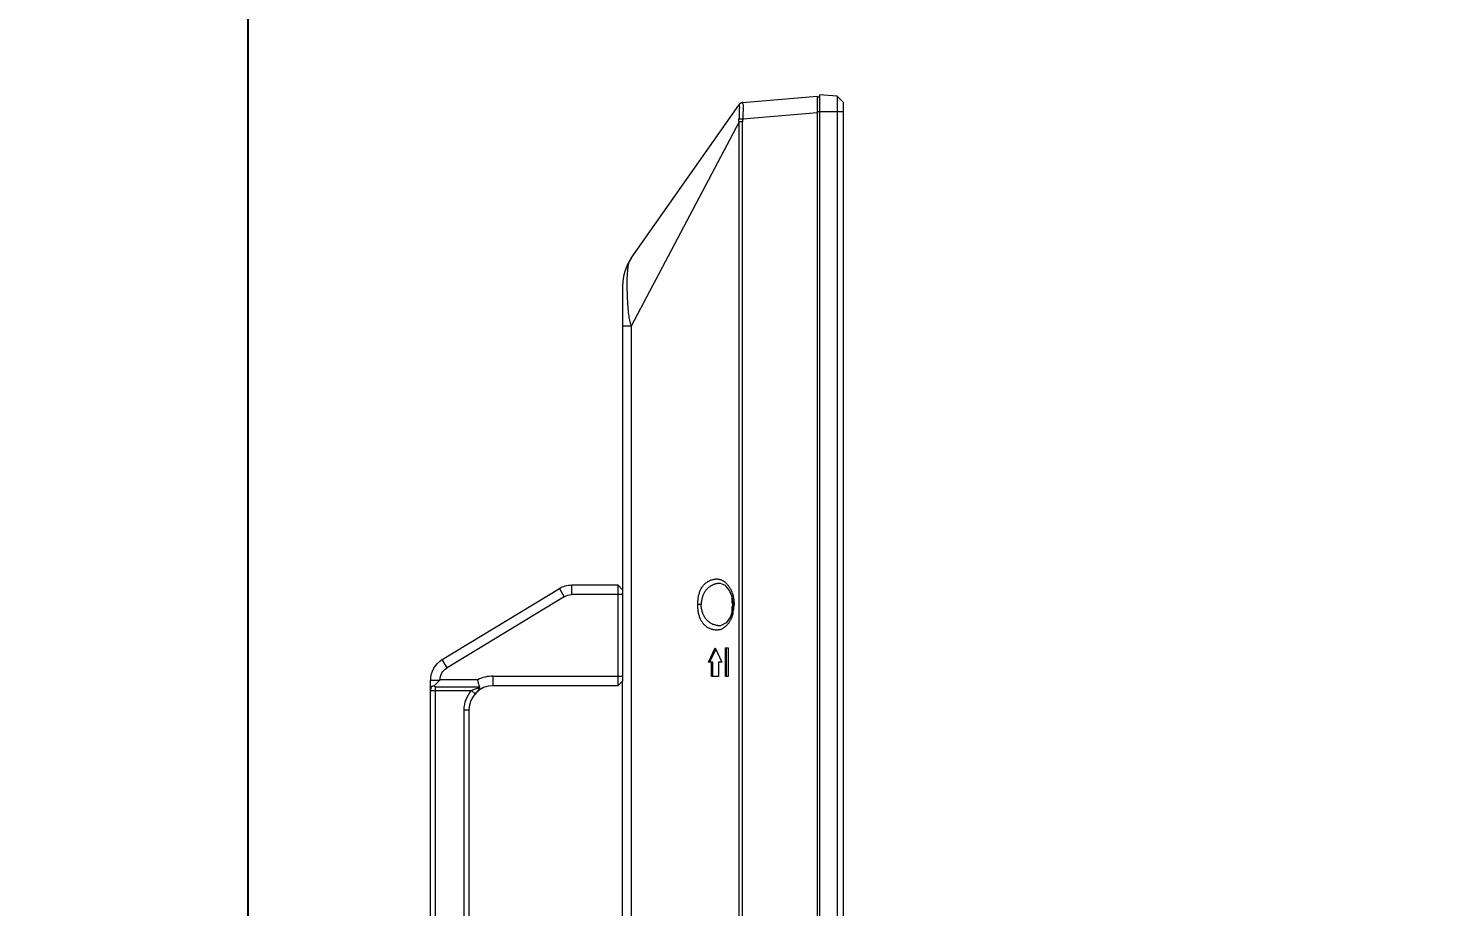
# Model space of a CAD drawing. Extents: x -382 to 1420, y -377 to 265.
# Drawn here: x 394.66 to 406.22, y 14.42 to 21.62 of the extents above; entities that cross this region are included whole.
import ezdxf
from ezdxf import colors
from ezdxf.entities.mleader import LeaderData, LeaderLine
from ezdxf.math import Vec2, Vec3

# ---------------------------------------------------------------- set-up
doc = ezdxf.new("R2010")
doc.units = 0
doc.header["$MEASUREMENT"] = 0
doc.layers.get('DEFPOINTS').update_dxf_attribs({"color": 255, "linetype": 'CONTINUOUS'})
for name, color, linetype in [('AV-Detl-Obje', 84, 'CONTINUOUS'), ('AV-Elev-Dims', 14, 'CONTINUOUS'), ('AV-Elev-Wall', 160, 'CONTINUOUS')]:
    doc.layers.add(name, color=color, linetype=linetype)
doc.styles.get("Standard").update_dxf_attribs({"font": 'arial.ttf'})
doc.dimstyles.new('ARCH-24TO1', dxfattribs={"dimscale": 24, "dimtxt": 0.08, "dimasz": 0.09375, "dimexe": 0.09375, "dimexo": 0.09375, "dimgap": 0.0625, "dimtad": 0, "dimtih": 1, "dimtoh": 1, "dimdec": 3, "dimzin": 3, "dimdsep": 46, "dimlunit": 4, "dimtxsty": 'Standard', "dimcen": -0.0625, "dimclrd": 256, "dimclre": 256, "dimadec": 0, "dimazin": 0, "dimtfac": 1, "dimtdec": 3, "dimtmove": 0, "dimatfit": 3, "dimfxl": 1, "dimtfill": 1, "dimfrac": 1, "dimtolj": 1, "dimtzin": 0, "dimarcsym": 0})

# ---------------------------------------------------------------- blocks, each defined once
blk = doc.blocks.new('*D151')
at = {"layer": 'AV-Elev-Dims', "lineweight": -2, "transparency": 16777216}
for p, q in [((396.463, 22.876), (396.463, 28.149)), ((401.344, 23.191), (401.344, 28.149)), ((394.213, 25.899), (391.963, 25.899)), ((401.344, 25.899), (396.463, 25.899)), ((403.594, 25.899), (405.844, 25.899))]:
    blk.add_line(p, q, dxfattribs=at)
at = {"layer": 'AV-Elev-Dims', "transparency": 16777216}
for points in [[(394.213, 26.274), (394.213, 25.524), (396.463, 25.899)], [(403.594, 26.274), (403.594, 25.524), (401.344, 25.899)]]:
    blk.add_solid(points, dxfattribs=at)
at = {"layer": 'DEFPOINTS', "color": 0, "transparency": 16777216}
for p in [(396.463, 25.899), (401.344, 20.941), (396.463, 20.626)]:
    blk.add_point(p, dxfattribs=at)
at = {"layer": 'AV-Elev-Dims', "color": 0, "transparency": 16777216, "insert": (387.683, 25.899), "char_height": 1.92, "attachment_point": 5, "bg_fill": 3, "box_fill_scale": 1.25, "bg_fill_color": 256, "bg_fill_true_color": 13158600, "bg_fill_transparency": 0}
blk.add_mtext('\\A1;4{\\H1x;\\S7#8;}"', dxfattribs=at)
blk = doc.blocks.new('A$C90a6f177')
at = {"layer": 'AV-Detl-Obje', "lineweight": 0}
for points in [[(0, 0.336), (0, 33.036), (0.052, 33.088)], [(0.052, 33.088), (0.052, 0.284), (0, 0.336)], [(0.197, 33.1), (0.197, 0.272), (0.052, 0.284)], [(0.052, 33.088), (0.197, 33.1)], [(0.217, 33.081), (0.217, 0.291), (0.197, 0.291)], [(0.197, 33.081), (0.217, 33.081)], [(0.825, 33.025), (0.825, 33.026), (0.825, 33.026), (0.825, 33.027), (0.825, 33.028), (0.825, 33.029), (0.825, 33.03), (0.826, 33.031), (0.826, 33.033), (0.826, 33.034), (0.826, 33.034), (0.826, 33.035), (0.827, 33.035), (0.827, 33.035), (0.828, 33.035), (0.217, 33.088), (0.217, 0.283)], [(0.217, 32.963), (0, 32.963)], [(0.217, 32.951), (0.827, 32.898)], [(0.825, 33.025), (0.824, 33.015), (0.824, 33.004), (0.824, 32.993), (0.824, 32.98), (0.824, 32.967), (0.825, 32.954), (0.825, 32.942), (0.825, 32.938), (0.826, 32.925), (0.826, 32.912), (0.826, 32.91), (0.827, 32.898), (0.827, 32.898), (0.827, 32.895), (0.827, 32.893), (0.828, 32.891), (0.828, 32.889), (0.828, 32.887), (0.828, 32.885), (0.828, 32.883), (0.828, 32.88), (0.828, 32.878), (0.828, 32.876)], [(0.837, 32.899), (0.839, 32.899), (0.841, 32.899), (0.843, 32.9), (0.845, 32.9), (0.847, 32.9), (0.849, 32.9), (0.849, 32.9), (0.852, 32.901), (0.854, 32.901), (0.856, 32.901), (0.858, 32.901)], [(0.857, 0.421), (0.857, 32.876), (0.858, 32.885), (0.858, 32.893), (0.858, 32.901)], [(0.913, 28.981), (0.934, 29.033), (0.968, 29.073)], [(0.968, 29.073), (1.008, 29.09)], [(1.009, 29.09), (1.013, 29.09), (1.018, 29.09), (1.022, 29.09), (1.027, 29.09), (1.032, 29.089), (1.037, 29.089), (1.041, 29.088), (1.046, 29.087), (1.051, 29.086), (1.056, 29.084), (1.061, 29.083), (1.066, 29.081), (1.071, 29.079), (1.075, 29.077), (1.08, 29.074), (1.085, 29.072), (1.088, 29.07), (1.093, 29.067), (1.097, 29.064), (1.102, 29.061), (1.106, 29.058), (1.11, 29.054), (1.114, 29.051), (1.117, 29.047), (1.121, 29.044), (1.124, 29.04), (1.128, 29.035), (1.131, 29.031), (1.134, 29.027), (1.137, 29.022), (1.14, 29.018), (1.143, 29.013), (1.145, 29.008), (1.148, 29.003), (1.15, 28.997), (1.153, 28.992), (1.155, 28.986), (1.157, 28.981), (1.159, 28.975), (1.16, 28.969), (1.162, 28.963), (1.163, 28.957), (1.164, 28.951), (1.165, 28.945), (1.166, 28.938), (1.166, 28.932), (1.166, 28.926), (1.167, 28.92), (1.167, 28.917)], [(1.85, 29.078), (1.811, 29.038)], [(1.811, 29.038), (1.811, 28.29)], [(0.905, 28.925), (0.913, 28.981)], [(0.909, 28.929), (0.909, 28.929), (0.909, 28.928), (0.909, 28.927), (0.909, 28.926), (0.909, 28.925), (0.909, 28.924), (0.908, 28.923), (0.908, 28.922), (0.908, 28.921), (0.908, 28.92), (0.908, 28.919)], [(0.908, 28.919), (0.908, 28.916)], [(0.909, 28.919), (0.909, 28.919), (0.909, 28.919), (0.908, 28.919), (0.908, 28.919)], [(0.909, 28.916), (0.909, 28.916), (0.909, 28.916), (0.908, 28.916), (0.908, 28.916)], [(0.912, 28.935), (0.912, 28.935), (0.911, 28.935), (0.911, 28.934), (0.911, 28.934), (0.911, 28.933), (0.91, 28.933), (0.91, 28.932), (0.91, 28.932), (0.91, 28.931), (0.91, 28.931), (0.909, 28.93)], [(0.909, 28.916), (0.909, 28.919), (0.909, 28.921), (0.909, 28.923), (0.909, 28.925), (0.91, 28.927), (0.91, 28.928), (0.91, 28.929)], [(0.909, 28.92), (0.909, 28.922), (0.909, 28.924), (0.909, 28.926), (0.91, 28.928), (0.91, 28.929)], [(0.909, 28.914), (0.909, 28.916)], [(0.91, 28.93), (0.911, 28.93), (0.911, 28.93), (0.911, 28.931), (0.911, 28.931), (0.911, 28.932), (0.912, 28.932), (0.912, 28.933), (0.912, 28.933), (0.912, 28.934), (0.912, 28.935), (0.912, 28.935)], [(0.91, 28.93), (0.91, 28.93)], [(0.91, 28.929), (0.91, 28.93)], [(0.91, 28.904), (0.91, 28.905)], [(0.912, 28.972), (0.912, 28.974)], [(0.913, 28.967), (0.912, 28.972)], [(0.912, 28.972), (0.912, 28.972)], [(0.912, 28.935), (0.912, 28.935), (0.912, 28.935), (0.912, 28.935), (0.913, 28.935), (0.913, 28.935), (0.913, 28.935), (0.913, 28.935), (0.913, 28.935), (0.913, 28.935), (0.913, 28.935), (0.913, 28.955)], [(0.913, 28.961), (0.913, 28.967)], [(0.913, 28.955), (0.913, 28.961)], [(0.995, 28.718), (0.999, 28.716), (1.003, 28.714), (1.007, 28.713), (1.012, 28.711), (1.016, 28.71), (1.021, 28.709), (1.026, 28.709), (1.031, 28.708), (1.036, 28.708), (1.041, 28.708), (1.046, 28.708), (1.051, 28.708), (1.057, 28.709), (1.062, 28.709), (1.068, 28.711), (1.073, 28.712), (1.079, 28.714), (1.085, 28.715), (1.09, 28.717), (1.096, 28.72), (1.099, 28.721), (1.105, 28.724), (1.11, 28.727), (1.115, 28.73), (1.12, 28.733), (1.124, 28.736), (1.129, 28.739), (1.133, 28.743), (1.137, 28.747), (1.141, 28.751), (1.145, 28.755), (1.149, 28.759), (1.153, 28.764), (1.156, 28.769), (1.16, 28.774), (1.163, 28.779), (1.166, 28.785), (1.169, 28.79), (1.172, 28.796), (1.175, 28.802), (1.177, 28.809), (1.18, 28.816), (1.182, 28.822), (1.184, 28.83), (1.186, 28.837), (1.188, 28.845), (1.19, 28.853), (1.191, 28.861), (1.192, 28.869), (1.193, 28.878), (1.194, 28.886), (1.195, 28.895), (1.195, 28.904), (1.195, 28.914), (1.195, 28.917)], [(1.811, 28.999), (2.228, 28.999)], [(0.912, 28.862), (0.913, 28.867)], [(0.912, 28.862), (0.912, 28.862)], [(0.912, 28.825), (0.913, 28.824), (0.915, 28.818), (0.917, 28.812), (0.92, 28.806), (0.923, 28.8), (0.925, 28.794), (0.928, 28.788), (0.931, 28.784), (0.934, 28.779), (0.937, 28.773), (0.94, 28.768), (0.944, 28.763), (0.948, 28.759), (0.951, 28.754), (0.955, 28.75), (0.959, 28.746), (0.963, 28.742), (0.967, 28.738), (0.971, 28.735), (0.975, 28.731), (0.979, 28.728), (0.983, 28.725), (0.987, 28.723), (0.991, 28.72), (0.995, 28.718)], [(0.913, 28.867), (0.913, 28.874)], [(0.946, 28.563), (0.946, 28.327)], [(0.968, 28.563), (0.946, 28.563)], [(0.959, 28.327), (0.959, 28.563)], [(0.968, 28.327), (0.968, 28.563)], [(1.053, 28.563), (0.999, 28.445)], [(1.048, 28.552), (1.095, 28.451)], [(1.108, 28.445), (1.053, 28.563)], [(0.999, 28.445), (1.025, 28.445)], [(1.025, 28.445), (1.025, 28.327)], [(1.072, 28.327), (1.072, 28.445)], [(1.072, 28.445), (1.108, 28.445)], [(1.082, 28.327), (1.082, 28.445)], [(0.946, 28.327), (0.968, 28.327)], [(1.025, 28.327), (1.081, 28.327)], [(2.874, 28.33), (1.811, 28.33)], [(1.811, 24.433), (1.811, 28.29), (1.85, 28.251)], [(3.386, 28.212), (3.05, 28.212), (3.021, 28.185)]]:
    blk.add_lwpolyline(points, dxfattribs=at)
for points in [[(1.768, 31.681), (1.768, 31.683), (1.767, 31.689), (1.766, 31.696), (1.764, 31.702), (1.762, 31.708), (1.761, 31.714), (1.759, 31.72), (1.757, 31.725), (1.755, 31.73), (1.753, 31.735), (1.75, 31.74), (1.748, 31.745), (1.745, 31.749), (1.742, 31.753), (1.74, 31.758), (0.858, 33.015), (0.858, 33.016), (0.858, 33.017), (0.857, 33.018, 0.21851), (0.827, 33.035), (0.828, 33.035), (0.829, 33.035), (0.83, 33.035), (0.831, 33.035), (0.832, 33.034), (0.832, 33.034), (0.833, 33.034), (0.834, 33.034), (0.835, 33.033), (0.836, 33.033), (0.837, 33.033, -0.118427), (0.853, 33.022, -0.044172), (0.858, 33.015), (0.857, 33.013), (0.856, 33.011), (0.855, 33.009), (0.855, 33.006), (0.854, 33.004), (0.854, 33.001), (0.854, 32.998), (0.854, 32.995), (0.854, 32.991), (0.855, 32.985), (0.856, 32.979), (0.856, 32.973), (0.857, 32.966), (0.857, 32.958), (0.857, 32.95), (0.857, 32.94), (0.857, 32.929), (0.857, 32.927), (0.857, 32.917), (0.857, 32.909), (0.858, 32.901)], [(0.833, 0.372, -0.043102), (0.828, 0.421), (0.828, 32.876), (0.857, 32.876), (1.74, 31.201), (1.811, 31.201)], [(1.74, 31.758, -0.15359), (1.811, 31.532), (1.811, 29.038)], [(1.768, 31.681), (1.77, 31.67), (1.771, 31.66), (1.772, 31.649), (1.774, 31.637), (1.775, 31.625), (1.775, 31.613), (1.776, 31.6), (1.776, 31.586), (1.776, 31.571), (1.777, 31.555), (1.776, 31.536), (1.776, 31.515), (1.776, 31.5), (1.775, 31.474), (1.775, 31.464), (1.774, 31.443), (1.773, 31.423, -0.020283), (1.763, 31.298, -0.020006), (1.755, 31.249, -0.043101), (1.74, 31.201), (1.74, 4.572)], [(0.913, 28.868), (0.913, 28.874), (0.913, 28.88), (0.913, 28.899, 0.246156), (0.91, 28.904), (0.909, 28.905), (0.909, 28.906), (0.909, 28.908), (0.909, 28.909), (0.909, 28.91), (0.908, 28.911), (0.908, 28.912), (0.908, 28.913), (0.908, 28.914), (0.908, 28.915), (0.909, 28.914), (0.909, 28.911), (0.909, 28.909), (0.91, 28.907), (0.91, 28.906), (0.91, 28.906), (0.91, 28.907), (0.909, 28.909), (0.909, 28.91), (0.909, 28.912), (0.909, 28.914), (0.905, 28.917), (0.907, 28.881), (0.926, 28.817), (0.962, 28.766), (1.008, 28.744), (1.013, 28.744), (1.018, 28.744), (1.022, 28.744), (1.027, 28.744), (1.032, 28.745), (1.037, 28.746), (1.042, 28.746), (1.046, 28.747), (1.051, 28.749), (1.056, 28.75), (1.061, 28.752), (1.066, 28.753), (1.071, 28.755), (1.076, 28.758), (1.08, 28.76), (1.085, 28.762), (1.088, 28.764), (1.093, 28.767), (1.097, 28.77), (1.102, 28.773), (1.106, 28.777), (1.11, 28.78), (1.113, 28.783), (1.117, 28.787), (1.121, 28.791), (1.124, 28.795), (1.128, 28.799), (1.131, 28.803), (1.134, 28.807), (1.137, 28.812), (1.14, 28.817), (1.143, 28.822), (1.146, 28.827), (1.148, 28.832), (1.15, 28.837), (1.153, 28.842), (1.155, 28.848), (1.157, 28.854), (1.158, 28.86), (1.16, 28.865), (1.162, 28.871), (1.163, 28.877), (1.164, 28.884), (1.165, 28.89), (1.166, 28.896), (1.166, 28.902), (1.166, 28.908), (1.167, 28.915), (1.167, 28.917), (1.195, 28.917), (1.195, 28.921), (1.195, 28.93), (1.195, 28.939), (1.194, 28.949), (1.193, 28.957), (1.192, 28.966), (1.191, 28.974), (1.189, 28.982), (1.188, 28.99), (1.186, 28.998), (1.184, 29.005), (1.182, 29.012), (1.18, 29.019), (1.177, 29.026), (1.175, 29.032), (1.172, 29.038), (1.169, 29.044), (1.166, 29.05), (1.163, 29.056), (1.159, 29.061), (1.156, 29.066), (1.152, 29.071), (1.149, 29.075), (1.145, 29.079), (1.141, 29.084), (1.137, 29.088), (1.133, 29.092), (1.128, 29.095), (1.124, 29.098), (1.119, 29.102), (1.115, 29.105), (1.11, 29.108), (1.104, 29.11), (1.099, 29.113), (1.095, 29.115), (1.09, 29.117), (1.084, 29.119), (1.079, 29.121), (1.073, 29.122), (1.067, 29.124), (1.062, 29.125), (1.056, 29.126), (1.051, 29.126), (1.046, 29.127), (1.04, 29.127), (1.035, 29.127), (1.03, 29.126), (1.025, 29.126), (1.02, 29.125), (1.016, 29.124), (1.011, 29.123), (1.007, 29.122), (1.003, 29.12), (0.999, 29.118), (0.995, 29.116), (0.991, 29.114), (0.987, 29.111), (0.982, 29.109), (0.978, 29.106), (0.974, 29.103), (0.97, 29.099), (0.966, 29.096), (0.962, 29.092), (0.958, 29.088), (0.955, 29.084), (0.951, 29.08), (0.947, 29.075), (0.944, 29.07), (0.94, 29.066), (0.937, 29.06), (0.933, 29.055), (0.93, 29.05), (0.928, 29.046), (0.925, 29.04), (0.922, 29.035), (0.92, 29.029), (0.917, 29.023), (0.915, 29.016), (0.913, 29.01), (0.912, 29.009, 0.018125), (0.906, 28.988, 0.0201), (0.903, 28.974, 0.023931), (0.9, 28.955, 0.019027), (0.898, 28.928, 0.009998), (0.898, 28.917)], [(2.29, 28.982), (3.25, 28.399), (3.291, 28.466), (2.33, 29.049), (2.29, 28.982, 0.137124), (2.228, 28.999), (2.228, 29.078), (1.85, 29.078), (1.85, 28.251), (2.874, 28.251, -0.414167), (3.071, 28.054), (3.071, 24.669), (3.11, 24.669), (3.11, 28.054), (3.071, 28.054)], [(0.906, 28.846, -0.018051), (0.904, 28.857, -0.018231), (0.9, 28.879, -0.022807), (0.898, 28.906, -0.009248), (0.898, 28.917), (0.905, 28.917), (0.905, 28.925)], [(2.874, 28.251), (2.874, 28.33, -0.118951), (2.999, 28.3), (3.307, 28.3), (3.358, 28.248), (3.359, 28.248), (3.364, 28.248), (3.367, 28.247), (3.37, 28.247), (3.373, 28.246), (3.375, 28.246), (3.376, 28.245), (3.378, 28.244), (3.379, 28.244), (3.38, 28.243), (3.381, 28.242), (3.382, 28.24), (3.383, 28.239), (3.384, 28.237), (3.384, 28.236), (3.385, 28.233), (3.385, 28.231), (3.385, 28.231), (3.385, 28.227), (3.386, 28.224), (3.386, 28.22), (3.386, 28.217), (3.386, 28.212)], [(3.291, 24.257, 0.262485), (3.386, 24.425), (3.386, 28.298), (3.309, 28.298, 0.257923), (3.25, 28.399)], [(3.358, 24.475, 0.012024), (3.346, 24.482), (3.346, 28.241), (2.984, 28.241), (2.986, 28.247), (2.987, 28.253), (2.989, 28.259), (2.99, 28.264), (2.992, 28.27), (2.993, 28.276), (2.995, 28.282), (2.995, 28.283), (2.996, 28.289), (2.998, 28.295), (2.999, 28.3)], [(3.11, 28.054, 0.184929), (3.05, 28.212, 0.0625), (2.984, 28.237), (2.984, 28.238), (2.984, 28.238), (2.984, 28.239), (2.984, 28.239), (2.984, 28.239), (2.984, 28.24), (2.984, 28.24), (2.984, 28.24), (2.984, 28.241), (2.984, 28.241, 0.142437), (3.008, 28.198, -0.016871), (3.019, 28.187), (3.021, 28.186)]]:
    blk.add_lwpolyline(points, format="xyb", dxfattribs=at)
blk.add_lwpolyline([(0.91, 28.905, -0.193235), (0.912, 28.899), (0.912, 28.899), (0.912, 28.899), (0.912, 28.899), (0.913, 28.899), (0.913, 28.899), (0.913, 28.899), (0.913, 28.899), (0.913, 28.899), (0.913, 28.899), (0.913, 28.899), (0.914, 28.899, -0.180893)], format="xyb", close=True, dxfattribs=at)
for centre, radius, start, end in [((2.228, 28.881), 0.197, 58.7112, 89.9754), ((3.189, 28.298), 0.196, 359.9259, 58.848), ((3.241, 28.43), 0.217, 299.0042, 302.7294)]:
    blk.add_arc(centre, radius, start, end, dxfattribs=at)
for points in [[(0.827, 32.898), (0.83, 32.898), (0.834, 32.899), (0.837, 32.899)], [(0.908, 28.994), (0.907, 28.992), (0.907, 28.99), (0.906, 28.988)], [(0.91, 28.93), (0.909, 28.93), (0.909, 28.929), (0.909, 28.929)], [(0.91, 28.929), (0.912, 28.93), (0.913, 28.932), (0.913, 28.935)], [(0.912, 28.972), (0.912, 28.973), (0.912, 28.973), (0.912, 28.973)], [(0.913, 28.967), (0.913, 28.968), (0.912, 28.97), (0.912, 28.972)], [(0.913, 28.961), (0.913, 28.963), (0.913, 28.965), (0.913, 28.967)], [(0.913, 28.961), (0.913, 28.959), (0.913, 28.957), (0.913, 28.955)], [(0.906, 28.846), (0.907, 28.844), (0.907, 28.842), (0.908, 28.84)], [(0.908, 28.84), (0.909, 28.835), (0.911, 28.83), (0.912, 28.825)], [(0.912, 28.864), (0.913, 28.865), (0.913, 28.867), (0.913, 28.868)], [(0.912, 28.862), (0.912, 28.863), (0.912, 28.863), (0.912, 28.864)], [(0.913, 28.88), (0.913, 28.878), (0.913, 28.876), (0.913, 28.874)], [(0.913, 28.872), (0.913, 28.872), (0.913, 28.873), (0.913, 28.874)], [(3.019, 28.187), (3.018, 28.188), (3.018, 28.189), (3.017, 28.19)]]:
    blk.add_open_spline(points, degree=3, dxfattribs=at)

msp = doc.modelspace()

# ---------------------------------------------------------------- linework, layer by layer
at = {"layer": 'AV-Elev-Wall'}
msp.add_line((396.46343, -67.62432), (396.46343, 41.37568), dxfattribs=at)

# ---------------------------------------------------------------- leaders
at = {"layer": 'AV-Elev-Dims'}
ml = msp.add_multileader_mtext('Standard', dxfattribs=at)
ml.set_content('NEC E658 65" DISPLAY\\PW CHIEF LTM1U TILT MOUNT', color=256)
ml.set_leader_properties()
ml.build(insert=Vec2(0, 0))
ml.multileader.update_dxf_attribs({"leader_type": 2, "dogleg_length": 0.36, "arrow_head_size": 2.25, "scale": 24})
ctx = ml.context
ctx.base_point, ctx.scale, ctx.char_height, ctx.arrow_head_size, ctx.landing_gap_size, ctx.plane_origin = Vec3(101.57763, 18.74739), 24, 1.875, 2.25, 2.16, Vec3(87.125, 4.42733)
notes = []
notes.append((ctx, [(0, (1, 1, 0), (92.93763, 18.74739), (1, 0), 8.64, [(0, [(87.75, 12.42733), (94.46311, 17.48338), (96.36031, 14.63935), (98.73182, 19.22139)], 0, [])])]))
ctx.mtext.insert, ctx.mtext.width, ctx.mtext.flow_direction = Vec3(103.73763, 19.70088), 39.1374344, 5
for ctx, leaders in notes:
    for number, flags, end, landing, length, lines in leaders:
        leader = LeaderData()
        leader.index, (leader.has_last_leader_line, leader.has_dogleg_vector, leader.attachment_direction) = number, flags
        leader.last_leader_point, leader.dogleg_vector, leader.dogleg_length = Vec3(end), Vec3(landing), length
        for number, points, colour, breaks in lines:
            line = LeaderLine()
            line.index, line.vertices, line.color, line.breaks = number, Vec3.list(points), colors.encode_raw_color(colour), breaks
            leader.lines.append(line)
        ctx.leaders.append(leader)

# ---------------------------------------------------------------- next in the draw order: dimensions: what is measured, and where the dimension line sits
dim = msp.add_linear_dim(base=(396.46343, 25.89864), p1=(401.34448, 20.94148), p2=(396.46343, 20.62568), dimstyle='ARCH-24TO1', dxfattribs=at)
dim.commit()
dim.dimension.update_dxf_attribs({"geometry": '*D151', "text_midpoint": (387.68319, 25.89864)})

# ---------------------------------------------------------------- next in the draw order: block references
at = {"layer": 'AV-Detl-Obje', "lineweight": 0, "xscale": -1}
msp.add_blockref('A$C90a6f177', (401.34448, -12.02102), dxfattribs=at)

# ---------------------------------------------------------------- next in the draw order: leaders
at = {"layer": 'AV-Elev-Dims'}
ml = msp.add_multileader_mtext('Standard', dxfattribs=at)
ml.set_content('\\A1;REINFORCE WALL PLYWOOD\\PBACKING (3\'-0" WIDTH,\\P2\'-0" HIGH & 1/2" THICK) BY OTHERS', color=256)
ml.set_leader_properties()
ml.build(insert=Vec2(0, 0))
ml.multileader.update_dxf_attribs({"leader_type": 2, "dogleg_length": 0.36, "arrow_head_size": 2.25, "scale": 24})
ctx = ml.context
ctx.base_point, ctx.scale, ctx.char_height, ctx.arrow_head_size, ctx.landing_gap_size, ctx.plane_origin = Vec3(258.49121, 12.51937), 24, 1.875, 2.25, 2.16, Vec3(124.00705, -18.91815)
notes = []
notes.append((ctx, [(1, (1, 1, 0), (249.85121, 12.51937), (1, 0), 8.64, [(0, [(237.61932, 12.20652), (253.6103, 11.62914), (254.01175, 10.19917), (256.98089, 12.28366)], 0, [])])]))
ctx.mtext.insert, ctx.mtext.width, ctx.mtext.flow_direction = Vec3(260.65121, 13.73249), 48.2953978, 5
ctx.mtext.has_bg_fill, ctx.mtext.bg_color, ctx.mtext.bg_scale_factor, ctx.mtext.bg_transparency, ctx.mtext.use_window_bg_color = 1, -1073741824, 1, 0, 1
for ctx, leaders in notes:
    for number, flags, end, landing, length, lines in leaders:
        leader = LeaderData()
        leader.index, (leader.has_last_leader_line, leader.has_dogleg_vector, leader.attachment_direction) = number, flags
        leader.last_leader_point, leader.dogleg_vector, leader.dogleg_length = Vec3(end), Vec3(landing), length
        for number, points, colour, breaks in lines:
            line = LeaderLine()
            line.index, line.vertices, line.color, line.breaks = number, Vec3.list(points), colors.encode_raw_color(colour), breaks
            leader.lines.append(line)
        ctx.leaders.append(leader)

doc.saveas('drawing.dxf')
